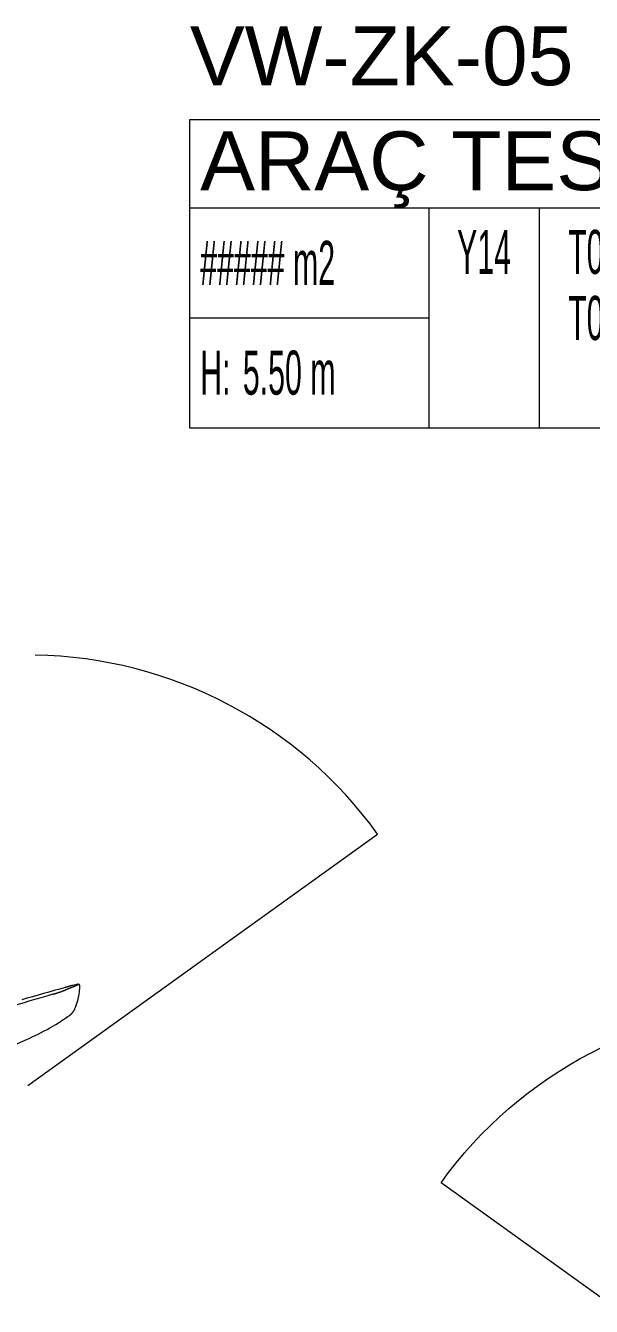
# Model space of a CAD drawing. Extents: x -2012 to 34975, y -1043 to 8321.
# Drawn here: x 3942 to 4086.2, y 573.3 to 900.2 of the extents above; entities that cross this region are included whole.
import ezdxf
from ezdxf.enums import TextEntityAlignment as Align

# ---------------------------------------------------------------- set-up
doc = ezdxf.new("R2010")
doc.units = 0
doc.header["$LTSCALE"] = 25
doc.layers.get('0').update_dxf_attribs({"color": 9, "lineweight": 9})
doc.layers.add('04', color=9, linetype='Continuous', lineweight=9)
doc.layers.add('21_MAHAL', color=9, linetype='Continuous', lineweight=9)
doc.styles.add('Arial', font='arial.ttf', dxfattribs={"height": 2.5})
doc.styles.add('MuuM_TEXT-STANDART', font='ARIALN.TTF')

# ---------------------------------------------------------------- blocks, each defined once
blk = doc.blocks.new('p-crafter extra uzun')
blk.add_line((92.18, -106.96), (181.37, -171.06))
at = {"extrusion": (0, 0, -1)}
blk.add_arc((-92.18, -106.96), 109.84, 215.7081, 269.024, dxfattribs=at)
blk = doc.blocks.new('p-araba-polo')
blk.add_line((1.2557, 0.8419), (1.8967, 1.7338))
at = {"flags": 128}
blk.add_lwpolyline([(1.5137, 0.9707), (1.5136, 0.9695), (1.5134, 0.9681)], dxfattribs=at)
at = {"extrusion": (0, 0, -1)}
blk.add_arc((-1.2557, 0.8419), 1.0984, 125.7081, 179.024, dxfattribs=at)
for points, degree in [([(1.4496, 0.9605), (1.4386, 0.9555), (1.4345, 0.9495), (1.4302, 0.9441), (1.4257, 0.9363), (1.4202, 0.9276)], 5), ([(1.45, 0.961), (1.4499, 0.9609), (1.4497, 0.9608), (1.4496, 0.9605)], 3), ([(1.4496, 0.9605), (1.4497, 0.9607), (1.4498, 0.9608), (1.4498, 0.9609), (1.4499, 0.9609), (1.45, 0.961)], 5), ([(1.4499, 0.9609), (1.4693, 0.9696), (1.4905, 0.9751), (1.5118, 0.9747)], 3), ([(1.5119, 0.9689), (1.5104, 0.9659), (1.5088, 0.9621), (1.5069, 0.9577), (1.505, 0.9529), (1.5031, 0.948), (1.5011, 0.9429), (1.4991, 0.9376)], 7), ([(1.5108, 0.9561), (1.5101, 0.9537), (1.5094, 0.9511), (1.5087, 0.9484), (1.5079, 0.9456), (1.5071, 0.9428), (1.5063, 0.9399), (1.5054, 0.9369)], 7), ([(1.5134, 0.9681), (1.5131, 0.9657), (1.5123, 0.9616), (1.5108, 0.9563)], 3), ([(1.5119, 0.9747), (1.5141, 0.9734), (1.5135, 0.972), (1.5137, 0.9707)], 3), ([(1.5119, 0.9689), (1.5119, 0.9689), (1.5119, 0.9689), (1.512, 0.9689), (1.512, 0.9689), (1.512, 0.9689)], 5), ([(1.512, 0.9689), (1.512, 0.9689), (1.512, 0.9689), (1.512, 0.9689), (1.5119, 0.9689), (1.5119, 0.9689), (1.5119, 0.9689), (1.5119, 0.9689)], 7), ([(1.5126, 0.9702), (1.5125, 0.97), (1.5124, 0.9698), (1.5123, 0.9697), (1.5122, 0.9695), (1.5121, 0.9693), (1.5121, 0.9691), (1.512, 0.9689)], 7), ([(1.512, 0.9689), (1.5121, 0.9691), (1.5121, 0.9693), (1.5122, 0.9695), (1.5123, 0.9697), (1.5124, 0.9699), (1.5125, 0.97), (1.5126, 0.9702)], 7), ([(1.5126, 0.9702), (1.5129, 0.9708), (1.5132, 0.9712), (1.5134, 0.9714), (1.5136, 0.9714), (1.5137, 0.9712), (1.5137, 0.9707), (1.5136, 0.97)], 7), ([(1.3581, 0.8058), (1.3759, 0.8479), (1.3959, 0.8891), (1.4202, 0.9276)], 3), ([(1.4202, 0.9276), (1.4202, 0.9277), (1.4203, 0.9277), (1.4203, 0.9278)], 3), ([(1.4203, 0.9278), (1.4203, 0.9278), (1.4202, 0.9277), (1.4202, 0.9277), (1.4202, 0.9277), (1.4202, 0.9276)], 5), ([(1.4295, 0.9406), (1.4295, 0.9407), (1.4296, 0.9408), (1.4297, 0.9409)], 3), ([(1.4296, 0.9409), (1.4296, 0.9408), (1.4295, 0.9407), (1.4295, 0.9406)], 3), ([(1.5054, 0.937), (1.4952, 0.9003), (1.4846, 0.8634), (1.474, 0.8265)], 3), ([(1.4882, 0.9052), (1.4901, 0.9113), (1.4914, 0.9158), (1.4931, 0.9211), (1.495, 0.9267), (1.4964, 0.9304), (1.4978, 0.9343), (1.4991, 0.9376)], 7), ([(1.4991, 0.9376), (1.499, 0.9372), (1.4986, 0.9368), (1.4981, 0.9366)], 3), ([(1.4984, 0.9396), (1.4984, 0.9396), (1.4984, 0.9396), (1.4984, 0.9396), (1.4984, 0.9396), (1.4984, 0.9396)], 5), ([(1.4988, 0.937), (1.4989, 0.9372), (1.499, 0.9374), (1.4991, 0.9376)], 3), ([(1.5054, 0.9369), (1.5055, 0.937), (1.5053, 0.9371), (1.5048, 0.9369)], 3), ([(1.4882, 0.9052), (1.4785, 0.8731), (1.4689, 0.8405), (1.4597, 0.8079)], 3), ([(1.4882, 0.9052), (1.4882, 0.9052), (1.4882, 0.9052), (1.4882, 0.9052)], 3), ([(1.4882, 0.9052), (1.4882, 0.9052), (1.4882, 0.9052), (1.4882, 0.9052)], 3)]:
    blk.add_open_spline(points, degree=degree)
for points, knots in [([(1.4494, 0.9597), (1.4494, 0.9597), (1.4494, 0.9597), (1.4494, 0.9597), (1.4494, 0.9597), (1.4494, 0.9597), (1.4494, 0.9597)], [0, 0, 0, 0, 1, 1, 1, 1.000001, 1.000001, 1.000001, 1.000001]), ([(1.4495, 0.9602), (1.4495, 0.9602), (1.4495, 0.9602), (1.4495, 0.9602), (1.4495, 0.9602), (1.4495, 0.9602), (1.4495, 0.9602)], [0, 0, 0, 0, 1, 1, 1, 1, 1, 1, 1]), ([(1.4495, 0.9599), (1.4495, 0.9599), (1.4495, 0.9599), (1.4495, 0.9599), (1.4495, 0.9599), (1.4495, 0.9599), (1.4495, 0.9599)], [0, 0, 0, 0, 1, 1, 1, 1.000001, 1.000001, 1.000001, 1.000001]), ([(1.4495, 0.9599), (1.4495, 0.9599), (1.4495, 0.9599), (1.4495, 0.9599), (1.4495, 0.9599), (1.4495, 0.9599), (1.4495, 0.9599)], [0, 0, 0, 0, 1, 1, 1, 1.000001, 1.000001, 1.000001, 1.000001]), ([(1.4495, 0.9603), (1.4495, 0.9603), (1.4495, 0.9603), (1.4495, 0.9603), (1.4495, 0.9603), (1.4495, 0.9603), (1.4495, 0.9603)], [0, 0, 0, 0, 1, 1, 1, 1, 1, 1, 1]), ([(1.4497, 0.9607), (1.4497, 0.9607), (1.4497, 0.9607), (1.4497, 0.9607), (1.4497, 0.9607), (1.4497, 0.9607), (1.4497, 0.9607)], [0, 0, 0, 0, 1, 1, 1, 1.000001, 1.000001, 1.000001, 1.000001])]:
    blk.add_open_spline(points, degree=3, knots=knots)
blk = doc.blocks.new('0_roomno2')
blk.add_lwpolyline([(19.375, -10.5), (0, -10.5), (0, 0), (19.375, 0)], close=True)
for points in [[(0, -3), (19.375, -3)], [(8.125, -3), (8.125, -10.5)], [(11.875, -3), (11.875, -10.5)], [(15.625, -3), (15.625, -10.5)], [(0, -6.75), (8.125, -6.75)]]:
    blk.add_lwpolyline(points)
at = {"style": 'MuuM_TEXT-STANDART', "width": 0.6}
blk.add_text('H:', height=1.5, dxfattribs=at).set_placement((0.35, -8.608), align=Align.MIDDLE_LEFT)
at = {"style": 'Arial'}
blk.add_attdef('ODANO', (0, 1.17), '', height=2, dxfattribs=at)
blk.add_attdef('MEKANADI', text='', height=2, dxfattribs=at).set_placement((0.35, -3), align=Align.BOTTOM_LEFT)
at = {"style": 'MuuM_TEXT-STANDART', "width": 0.6}
for tag, p in [('YER01', (10, -4.5)), ('TAVAN01', (13.75, -4.5)), ('DUVAR01', (17.5, -4.5)), ('YER02', (10, -6.75)), ('TAVAN02', (13.75, -6.75)), ('DUVAR02', (17.5, -6.75)), ('YER03', (10, -9)), ('TAVAN03', (13.75, -9)), ('DUVAR03', (17.5, -9))]:
    blk.add_attdef(tag, text='', height=1.5, dxfattribs=at).set_placement(p, align=Align.MIDDLE_CENTER)
for tag, p in [('M2', (0.35, -4.875)), ('TEMIZTAVANYUKSEKLIGI', (1.8, -8.608))]:
    blk.add_attdef(tag, text='', height=1.5, dxfattribs=at).set_placement(p, align=Align.MIDDLE_LEFT)

msp = doc.modelspace()

# ---------------------------------------------------------------- block references
at = {"layer": '04', "rotation": 180}
msp.add_blockref('p-crafter extra uzun', (4229.27, 433.78), dxfattribs=at)
at = {"layer": '04', "xscale": -100, "yscale": 100, "zscale": 100, "rotation": 270}
msp.add_blockref('p-araba-polo', (3858.34, 504.14), dxfattribs=at)
at = {"layer": '21_MAHAL'}
ref = msp.add_blockref('0_roomno2', (3983.86, 876.21), dxfattribs=dict(at, xscale=7.5, yscale=7.5, zscale=7.5))
ref.add_attrib('ODANO', 'VW-ZK-05', (3983.86, 884.99), dxfattribs={"layer": '0', "height": 15, "style": 'Arial'})
ref.add_attrib('MEKANADI', 'ARAÇ TESLİM', dxfattribs={"layer": '0', "height": 15, "style": 'Arial'}).set_placement((3986.48, 853.71), align=Align.BOTTOM_LEFT)
ref.add_attrib('M2', '##### m2', dxfattribs={"layer": '0', "height": 11.25, "style": 'MuuM_TEXT-STANDART', "width": 0.6}).set_placement((3986.48, 839.65), align=Align.MIDDLE_LEFT)
ref.add_attrib('TEMIZTAVANYUKSEKLIGI', '5.50 m', dxfattribs={"layer": '0', "height": 11.25, "style": 'MuuM_TEXT-STANDART', "width": 0.6}).set_placement((3997.36, 811.65), align=Align.MIDDLE_LEFT)
ref.add_attrib('YER01', 'Y14', dxfattribs={"layer": '0', "height": 11.25, "style": 'MuuM_TEXT-STANDART', "width": 0.6}).set_placement((4058.86, 842.46), align=Align.MIDDLE_CENTER)
ref.add_attrib('TAVAN01', 'T05', dxfattribs={"layer": '0', "height": 11.25, "style": 'MuuM_TEXT-STANDART', "width": 0.6}).set_placement((4086.98, 842.46), align=Align.MIDDLE_CENTER)
ref.add_attrib('DUVAR01', 'D07A', dxfattribs={"layer": '0', "height": 11.25, "style": 'MuuM_TEXT-STANDART', "width": 0.6}).set_placement((4115.11, 842.46), align=Align.MIDDLE_CENTER)
ref.add_attrib('TAVAN02', 'T09', dxfattribs={"layer": '0', "height": 11.25, "style": 'MuuM_TEXT-STANDART', "width": 0.6}).set_placement((4086.98, 825.59), align=Align.MIDDLE_CENTER)

doc.saveas('drawing.dxf')
